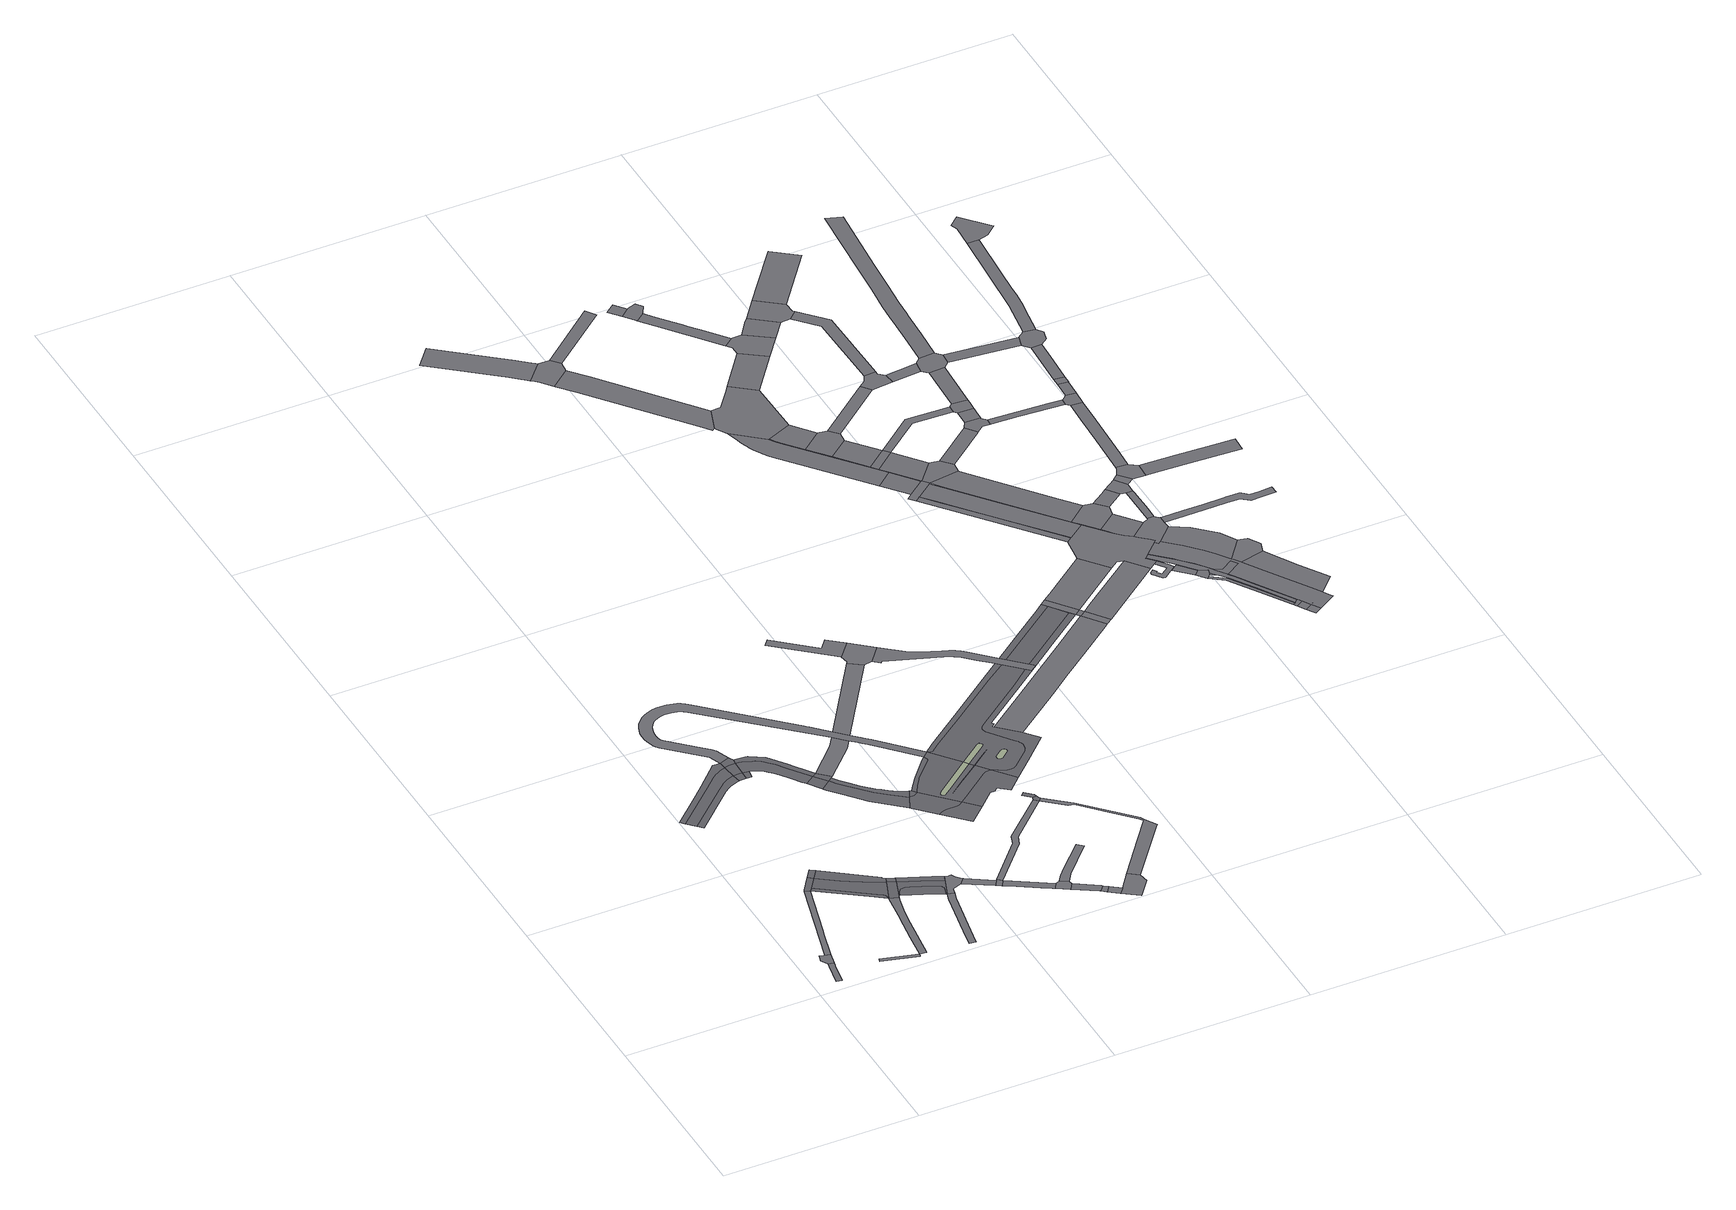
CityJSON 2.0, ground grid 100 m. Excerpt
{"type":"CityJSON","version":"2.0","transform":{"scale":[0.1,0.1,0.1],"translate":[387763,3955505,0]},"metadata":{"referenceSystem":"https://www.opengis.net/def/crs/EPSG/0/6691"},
"CityObjects":{
"road1":{"type":"Road","attributes":{"class":"1040","function":"9020","usage":"9","RoadStructureAttribute.sectionType":"1"},"geometry":[{"type":"MultiSurface","lod":"1","boundaries":[[[0,1,2,3,4,5,6]]]}]},
"road2":{"type":"Road","attributes":{"class":"1040","function":"9020","usage":"9","RoadStructureAttribute.sectionType":"4"},"geometry":[{"type":"MultiSurface","lod":"1","boundaries":[[[7,8,2,1,9,10]]]}]},
"road3":{"type":"Road","attributes":{"class":"1040","function":"9020","usage":"9","RoadStructureAttribute.sectionType":"1"},"geometry":[{"type":"MultiSurface","lod":"1","boundaries":[[[11,12,10,9,13,14,15,16,17]]]}]},
"road4":{"type":"Road","attributes":{"class":"1040","function":"9020","usage":"9","RoadStructureAttribute.sectionType":"1"},"geometry":[{"type":"MultiSurface","lod":"1","boundaries":[[[18,19,20,21]]]}]},
"road5":{"type":"Road","attributes":{"class":"1040","function":"9020","usage":"9","RoadStructureAttribute.sectionType":"4"},"geometry":[{"type":"MultiSurface","lod":"2","boundaries":[[[22,23,24,25]],[[23,26,11,17,27,24]]],"semantics":{"surfaces":[{"type":"TrafficArea","function":"2000"},{"type":"TrafficArea","function":"1020"}],"values":[0,1]}}]},
"road6":{"type":"Road","attributes":{"class":"1040","function":"9020","usage":"9","RoadStructureAttribute.sectionType":"1"},"geometry":[{"type":"MultiSurface","lod":"2","boundaries":[[[28,29,30,31,32,33,34,35,36,37,38,39,40,41,42]],[[43,44,45,46,47,48,49,50,51,52,53,54,55,56,57,58]],[[41,40,39,38,37,36,35,34,33,32,51,50,49,48,47,46,45,44,43]]],"semantics":{"surfaces":[{"type":"TrafficArea","function":"2000"},{"type":"TrafficArea","function":"1000"}],"values":[0,0,1]}}]},
"road7":{"type":"Road","attributes":{"class":"1040","function":"9020","usage":"9","RoadStructureAttribute.sectionType":"1"},"geometry":[{"type":"MultiSurface","lod":"1","boundaries":[[[59,60,61,62,63,64,65,66,67,68,69,70,21]]]}]},
"road8":{"type":"Road","attributes":{"class":"1040","function":"9020","usage":"9","RoadStructureAttribute.sectionType":"1"},"geometry":[{"type":"MultiSurface","lod":"2","boundaries":[[[71,72,25,24,73,74,75,76,77,78]],[[79,80,81,82,83,84,85,86,87,88,89,90,27,17,91,66]],[[76,75,74,73,24,27,90,89,88,87,86,85,84,83,82,81,80,79,66,77]]],"semantics":{"surfaces":[{"type":"TrafficArea","function":"2000"},{"type":"TrafficArea","function":"1000"}],"values":[0,0,1]}}]},
"road9":{"type":"Road","attributes":{"class":"1040","function":"9020","usage":"9","RoadStructureAttribute.sectionType":"4"},"geometry":[{"type":"MultiSurface","lod":"2","boundaries":[[[92,77,66,65,93,94]],[[95,78,77,92,94]]],"semantics":{"surfaces":[{"type":"TrafficArea","function":"1020"},{"type":"TrafficArea","function":"2000"}],"values":[0,1]}}]},
"road10":{"type":"Road","attributes":{"class":"1040","function":"9020","usage":"9","RoadStructureAttribute.sectionType":"4"},"geometry":[{"type":"MultiSurface","lod":"2","boundaries":[[[96,97,98,99,41,43,100,101,102,103]],[[101,100,43,58,104,105,102]],[[106,42,41,99,98,97,96,103,107]]],"semantics":{"surfaces":[{"type":"TrafficArea","function":"1020"},{"type":"TrafficArea","function":"2000"}],"values":[0,1,1]}}]},
"road11":{"type":"Road","attributes":{"class":"1040","function":"9020","usage":"9","RoadStructureAttribute.sectionType":"1"},"geometry":[{"type":"MultiSurface","lod":"1","boundaries":[[[108,109,110,111,112,113,114,115]]]}]},
"road12":{"type":"Road","attributes":{"class":"1040","function":"9020","usage":"9","RoadStructureAttribute.sectionType":"2"},"geometry":[{"type":"MultiSurface","lod":"2","boundaries":[[[116,117,118,119,95,94,120,121,122,123,124,125]],[[120,94,93,126,127,128,129,130,131,132,133,134,135,136,137,138,139,140,141,142,143,144,145,146,147,148,149,110,125,124,123,122,121]],[[147,146,145,144,143,142,141,140,139,138,137,136,135,134,133,132,131,130,129,128,127,126,150,151,152,153,149,148]]],"semantics":{"surfaces":[{"type":"TrafficArea","function":"2000"},{"type":"TrafficArea","function":"1000"}],"values":[0,1,0]}}]},
"road13":{"type":"Road","attributes":{"class":"1040","function":"9020","usage":"9","RoadStructureAttribute.sectionType":"1"},"geometry":[{"type":"MultiSurface","lod":"2","boundaries":[[[154,102,105,155,156]],[[157,158,159,160,161,162,163,107,103,164,165,166,167,168,169,170,171,172,173,174,175,176,177,178]],[[177,176,175,174,173,172,171,170,169,168,167,166,165,164,103,102,154,156,179,180,181,182,183,184,185,186,187,188,178]]],"semantics":{"surfaces":[{"type":"TrafficArea","function":"2000"},{"type":"TrafficArea","function":"1000"}],"values":[0,0,1]}}]},
"road14":{"type":"Road","attributes":{"class":"1040","function":"9020","usage":"9","RoadStructureAttribute.sectionType":"4"},"geometry":[{"type":"MultiSurface","lod":"1","boundaries":[[[189,190,191,192,193,194,195,125,110,109,196]]]}]},
"road15":{"type":"Road","attributes":{"class":"1040","function":"9020","usage":"9","RoadStructureAttribute.sectionType":"4"},"geometry":[{"type":"MultiSurface","lod":"2","boundaries":[[[197,157,178,198,199]],[[198,178,188,200]]],"semantics":{"surfaces":[{"type":"TrafficArea","function":"2000"},{"type":"TrafficArea","function":"1000"}],"values":[0,1]}}]},
"road16":{"type":"Road","attributes":{"class":"1040","function":"9020","usage":"9","RoadStructureAttribute.sectionType":"1"},"geometry":[{"type":"MultiSurface","lod":"1","boundaries":[[[201,190,189,202,203]]]}]},
"road17":{"type":"Road","attributes":{"class":"1040","function":"9020","usage":"9","RoadStructureAttribute.sectionType":"4"},"geometry":[{"type":"MultiSurface","lod":"1","boundaries":[[[204,203,202,205,206]]]}]},
"road18":{"type":"Road","attributes":{"class":"1040","function":"9020","usage":"9","RoadStructureAttribute.sectionType":"1"},"geometry":[{"type":"MultiSurface","lod":"1","boundaries":[[[106,207,208,209,210,211,212,213,214,215,216,217,218,219,220,221,222,223,224,225,226,227,228,229,230,231,232,233,234,235,236,237,238,239,240,241,242,243,244,245,246,247,248,249,250,251,252,253,254,255,256,257,258,259,260,261,262,263,264,265,266,267,268,269,270,271,272,42]]]}]},
"road19":{"type":"Road","attributes":{"class":"1040","function":"9020","usage":"9","RoadStructureAttribute.sectionType":"1"},"geometry":[{"type":"MultiSurface","lod":"2","boundaries":[[[273,274,275,276,277,278,279,280,199,198,281,282,283,284,285,286,287,288,289,290,291]],[[289,288,287,286,285,284,283,282,281,198,200,292,293,294,295,296,290]]],"semantics":{"surfaces":[{"type":"TrafficArea","function":"2000"},{"type":"TrafficArea","function":"1000"}],"values":[0,1]}}]},
"road20":{"type":"Road","attributes":{"class":"1040","function":"9020","usage":"9","RoadStructureAttribute.sectionType":"1"},"geometry":[{"type":"MultiSurface","lod":"1","boundaries":[[[205,297,298,299,300,301,302,206]]]}]},
"road21":{"type":"Road","attributes":{"class":"1040","function":"9020","usage":"9","RoadStructureAttribute.sectionType":"4"},"geometry":[{"type":"MultiSurface","lod":"1","boundaries":[[[303,304,305,302,301,306,307]]]}]},
"road22":{"type":"Road","attributes":{"name":"都道458号","class":"1040","function":"3","usage":"2","RoadStructureAttribute.sectionType":"4"},"geometry":[{"type":"MultiSurface","lod":"2","boundaries":[[[308,309,310,311,312,313,290,296,314,315,316,317,318,319,320,321,322,323,324,325,326,327,328]],[[328,327,326,325,324,323,322,321,320,319,318,317,316,329,330]],[[291,290,313,312,311,310,309,308,331]],[[314,296,315]]],"semantics":{"surfaces":[{"type":"TrafficArea","function":"1020"},{"type":"TrafficArea","function":"2000"}],"values":[0,1,1,1]}}]},
"road23":{"type":"Road","attributes":{"class":"1040","function":"9020","usage":"9","RoadStructureAttribute.sectionType":"1"},"geometry":[{"type":"MultiSurface","lod":"1","boundaries":[[[332,333,307,306,334,335]]]}]},
"road24":{"type":"Road","attributes":{"class":"1040","function":"9020","usage":"9","RoadStructureAttribute.sectionType":"1"},"geometry":[{"type":"MultiSurface","lod":"1","boundaries":[[[336,337,338,204,206,339,340,341]]]}]},
"road25":{"type":"Road","attributes":{"class":"1040","function":"9020","usage":"9","RoadStructureAttribute.sectionType":"2"},"geometry":[{"type":"MultiSurface","lod":"1","boundaries":[[[197,342,232,241,343,344,242,231,345,157]]]}]},
"road26":{"type":"Road","attributes":{"class":"1040","function":"9020","usage":"9","RoadStructureAttribute.sectionType":"4"},"geometry":[{"type":"MultiSurface","lod":"1","boundaries":[[[332,335,346,347]]]}]},
"road27":{"type":"Road","attributes":{"class":"1040","function":"9020","usage":"9","RoadStructureAttribute.sectionType":"1"},"geometry":[{"type":"MultiSurface","lod":"1","boundaries":[[[348,349,350,351,304,303,352]]]}]},
"road28":{"type":"Road","attributes":{"class":"1040","function":"9020","usage":"9","RoadStructureAttribute.sectionType":"1"},"geometry":[{"type":"MultiSurface","lod":"1","boundaries":[[[353,354,347,346]]]}]},
"road29":{"type":"Road","attributes":{"name":"都道458号","class":"1040","function":"3","usage":"2","RoadStructureAttribute.sectionType":"1"},"geometry":[{"type":"MultiSurface","lod":"2","boundaries":[[[237,236,355,356,357,358,359,360,361,362,363,364,365,308,328,366,367,368,369,370,371,372,373,374,375,376,377,378,379,380,381,382,383,384,385,386,387,388,389,390,391,392,393,394,395,396,397,398,399,400,401,402,403,404,405]],[[365,364,363,362,361,360,359,358,357,356,355,236,406,407,408,409,331,308]],[[373,372,371,370,369,368,367,366,328,330,410,411,412,413,414,374]],[[387,386,385,384,383,382,381,380,379,378,377,376,375]],[[405,404,403,402,401,400,399,398,397,396,395,394,393,392,391,390,389,388]]],"semantics":{"surfaces":[{"type":"TrafficArea","function":"1000"},{"type":"TrafficArea","function":"2000"},{"type":"AuxiliaryTrafficArea","function":"3000"}],"values":[0,1,1,2,2]}}]},
"road30":{"type":"Road","attributes":{"class":"1040","function":"9020","usage":"9","RoadStructureAttribute.sectionType":"4"},"geometry":[{"type":"MultiSurface","lod":"1","boundaries":[[[415,416,354,353,417,418]]]}]},
"road31":{"type":"Road","attributes":{"class":"1040","function":"9020","usage":"9","RoadStructureAttribute.sectionType":"1"},"geometry":[{"type":"MultiSurface","lod":"2","boundaries":[[[419,420,421,422,423]]],"semantics":{"surfaces":[{"type":"TrafficArea","function":"1000"}],"values":[0]}}]},
"road32":{"type":"Road","attributes":{"class":"1040","function":"9020","usage":"9","RoadStructureAttribute.sectionType":"4"},"geometry":[{"type":"MultiSurface","lod":"2","boundaries":[[[336,341,424,425,423,422]]],"semantics":{"surfaces":[{"type":"TrafficArea","function":"1020"}],"values":[0]}}]},
"road33":{"type":"Road","attributes":{"class":"1040","function":"9020","usage":"9","RoadStructureAttribute.sectionType":"2"},"geometry":[{"type":"MultiSurface","lod":"1","boundaries":[[[426,427,428,429,430,431]]]}]},
"road34":{"type":"Road","attributes":{"class":"1040","function":"9020","usage":"9","RoadStructureAttribute.sectionType":"1"},"geometry":[{"type":"MultiSurface","lod":"1","boundaries":[[[432,433,434,435,436,437,438,416,415,439,440,441,442,443,424,341]]]}]},
"road35":{"type":"Road","attributes":{"class":"1040","function":"9020","usage":"9","RoadStructureAttribute.sectionType":"4"},"geometry":[{"type":"MultiSurface","lod":"1","boundaries":[[[444,344,343,445,446,426,431]]]}]},
"road36":{"type":"Road","attributes":{"class":"1040","function":"9020","usage":"9","RoadStructureAttribute.sectionType":"1"},"geometry":[{"type":"MultiSurface","lod":"1","boundaries":[[[447,448,449,450,451,452,453,454,455,456]]]}]},
"road37":{"type":"Road","attributes":{"class":"1040","function":"9020","usage":"9","RoadStructureAttribute.sectionType":"2"},"geometry":[{"type":"MultiSurface","lod":"1","boundaries":[[[457,458,459,460,461,462,463,464,465,466,467,468,469,470,471,472,473,474,446,445]]]}]},
"road38":{"type":"Road","attributes":{"name":"都道458号","class":"1040","function":"3","usage":"2","RoadStructureAttribute.sectionType":"2"},"geometry":[{"type":"MultiSurface","lod":"2","boundaries":[[[475,476,477,478,479,480,481,482,483,484,485,486,487,488,489,490,491,492,493,494,495,496,497,498,499,500,501,502,503,504,505,506,507,508,509,510,511,512,513,514,515,516,517,518,519,520,521,522,523,524,525,526,527,237,405,528,529,530,531,532,533,534,535,536,537,538,539,540,541,388,387,542,543,544,545,546,375,374],[547,548,549,550,551,552,553,554,555,556,557,558,559,560,561,562,563,564,565,566,567,568,569]],[[527,526,525,524,523,522,521,520,519,518,517,516,515,514,570,571,572,573,467,574,464,575,576,577,237]],[[578,579,580,581,582,583,584,585,586,587,513,512,511,510,509,508,507,506,505,504,503,502,501,500,499,498,497,496,495,494,493,492,491,490,489,488,487,486,485,484,483,482,481,480,479,478,477,476,475,374,414,588]],[[546,545,544,543,542,387,375]],[[541,540,539,538,537,536,535,534,533,532,531,530,529,528,405,388]],[[568,567,566,565,564,563,562,561,560,559,558,557,556,555,554,553,552,551,550,549,548,547,569]]],"semantics":{"surfaces":[{"type":"TrafficArea","function":"1000"},{"type":"TrafficArea","function":"2000"},{"type":"AuxiliaryTrafficArea","function":"3000"}],"values":[0,1,1,2,2,2]}}]},
"road39":{"type":"Road","attributes":{"class":"1040","function":"9020","usage":"9","RoadStructureAttribute.sectionType":"4"},"geometry":[{"type":"MultiSurface","lod":"1","boundaries":[[[589,590,591,456,455,592,593,594,595,596]]]}]},
"road40":{"type":"Road","attributes":{"class":"1040","function":"9020","usage":"9","RoadStructureAttribute.sectionType":"2"},"geometry":[{"type":"MultiSurface","lod":"1","boundaries":[[[579,597,598,599,600,601,602,603,604,605,580]]]}]},
"road41":{"type":"Road","attributes":{"class":"1040","function":"9020","usage":"9","RoadStructureAttribute.sectionType":"1"},"geometry":[{"type":"MultiSurface","lod":"1","boundaries":[[[606,607,608,596,595,609,610,611,612,613]]]}]},
"road42":{"type":"Road","attributes":{"class":"1040","function":"9020","usage":"9","RoadStructureAttribute.sectionType":"1"},"geometry":[{"type":"MultiSurface","lod":"1","boundaries":[[[614,591,590,615]]]}]},
"road43":{"type":"Road","attributes":{"name":"都道458号","class":"1040","function":"3","usage":"2","RoadStructureAttribute.sectionType":"4"},"geometry":[{"type":"MultiSurface","lod":"1","boundaries":[[[616,617,618,619,620,606,613,621,622,623]]]}]},
"road44":{"type":"Road","attributes":{"name":"都道458号","class":"1040","function":"3","usage":"2","RoadStructureAttribute.sectionType":"1"},"geometry":[{"type":"MultiSurface","lod":"1","boundaries":[[[624,625,622,621,626,627,628,629,630,631,632,633,634,635,636,637,638]]]}]},
"road45":{"type":"Road","attributes":{"name":"都道458号","class":"1040","function":"3","usage":"2","RoadStructureAttribute.sectionType":"1"},"geometry":[{"type":"MultiSurface","lod":"1","boundaries":[[[616,623,639,640,641,642]]]}]},
"road46":{"type":"Road","attributes":{"name":"都道458号","class":"1040","function":"3","usage":"2","RoadStructureAttribute.sectionType":"4"},"geometry":[{"type":"MultiSurface","lod":"1","boundaries":[[[587,643,644,570]]]}]},
"road47":{"type":"Road","attributes":{"class":"1040","function":"9020","usage":"9","RoadStructureAttribute.sectionType":"2"},"geometry":[{"type":"MultiSurface","lod":"1","boundaries":[[[602,645,643,587]]]}]},
"road48":{"type":"Road","attributes":{"class":"1040","function":"9020","usage":"9","RoadStructureAttribute.sectionType":"1"},"geometry":[{"type":"MultiSurface","lod":"1","boundaries":[[[646,647,648,649]]]}]},
"road49":{"type":"Road","attributes":{"name":"都道458号","class":"1040","function":"3","usage":"2","RoadStructureAttribute.sectionType":"4"},"geometry":[{"type":"MultiSurface","lod":"1","boundaries":[[[650,651,642,641,652,653]]]}]},
"road50":{"type":"Road","attributes":{"class":"1040","function":"9020","usage":"9","RoadStructureAttribute.sectionType":"4"},"geometry":[{"type":"MultiSurface","lod":"1","boundaries":[[[601,654,645,602]]]}]},
"road51":{"type":"Road","attributes":{"class":"1040","function":"9020","usage":"9","RoadStructureAttribute.sectionType":"4"},"geometry":[{"type":"MultiSurface","lod":"1","boundaries":[[[655,656,649,648,657,658,659]]]}]},
"road52":{"type":"Road","attributes":{"name":"都道458号","class":"1040","function":"3","usage":"2","RoadStructureAttribute.sectionType":"1"},"geometry":[{"type":"MultiSurface","lod":"1","boundaries":[[[653,652,660,661]]]}]},
"road53":{"type":"Road","attributes":{"class":"1040","function":"9020","usage":"9","RoadStructureAttribute.sectionType":"1"},"geometry":[{"type":"MultiSurface","lod":"1","boundaries":[[[662,663,664,665,666,667,668,669,670]]]}]},
"road54":{"type":"Road","attributes":{"name":"都道458号","class":"1040","function":"3","usage":"2","RoadStructureAttribute.sectionType":"4"},"geometry":[{"type":"MultiSurface","lod":"1","boundaries":[[[671,661,660,672,673]]]}]},
"road55":{"type":"Road","attributes":{"name":"都道458号","class":"1040","function":"3","usage":"2","RoadStructureAttribute.sectionType":"1"},"geometry":[{"type":"MultiSurface","lod":"1","boundaries":[[[674,618,617,675]]]}]},
"road56":{"type":"Road","attributes":{"class":"1040","function":"9020","usage":"9","RoadStructureAttribute.sectionType":"1"},"geometry":[{"type":"MultiSurface","lod":"1","boundaries":[[[676,677,678,679,680,681,682,659,658,683,684,685]]]}]},
"road57":{"type":"Road","attributes":{"name":"都道458号","class":"1040","function":"3","usage":"2","RoadStructureAttribute.sectionType":"2"},"geometry":[{"type":"MultiSurface","lod":"1","boundaries":[[[643,686,687,688,689,644]]]}]},
"road58":{"type":"Road","attributes":{"name":"都道458号","class":"1040","function":"3","usage":"2","RoadStructureAttribute.sectionType":"1"},"geometry":[{"type":"MultiSurface","lod":"1","boundaries":[[[673,672,690,665,691]]]}]},
"road59":{"type":"Road","attributes":{"class":"1040","function":"9020","usage":"9","RoadStructureAttribute.sectionType":"2"},"geometry":[{"type":"MultiSurface","lod":"1","boundaries":[[[692,693,670,669,694,695]]]}]},
"road60":{"type":"Road","attributes":{"name":"都道458号","class":"1040","function":"3","usage":"2","RoadStructureAttribute.sectionType":"2"},"geometry":[{"type":"MultiSurface","lod":"1","boundaries":[[[696,697,663,666,638,637,667,662,698,699,700,701]]]}]},
"road61":{"type":"Road","attributes":{"class":"1040","function":"9020","usage":"9","RoadStructureAttribute.sectionType":"2"},"geometry":[{"type":"MultiSurface","lod":"1","boundaries":[[[654,702,703,704,645]]]}]},
"road62":{"type":"Road","attributes":{"class":"1040","function":"9020","usage":"9","RoadStructureAttribute.sectionType":"4"},"geometry":[{"type":"MultiSurface","lod":"1","boundaries":[[[705,706,691,665,664,707]]]}]},
"road63":{"type":"Road","attributes":{"class":"1040","function":"9020","usage":"9","RoadStructureAttribute.sectionType":"1"},"geometry":[{"type":"MultiSurface","lod":"1","boundaries":[[[708,651,650,709]]]}]},
"road64":{"type":"Road","attributes":{"name":"都道458号","class":"1040","function":"3","usage":"2","RoadStructureAttribute.sectionType":"4"},"geometry":[{"type":"MultiSurface","lod":"1","boundaries":[[[710,685,684,711,674,675,712]]]}]},
"road65":{"type":"Road","attributes":{"class":"1040","function":"9020","usage":"9","RoadStructureAttribute.sectionType":"1"},"geometry":[{"type":"MultiSurface","lod":"1","boundaries":[[[713,714,715,716,717,718,707,664]]]}]},
"road66":{"type":"Road","attributes":{"class":"1040","function":"9020","usage":"9","RoadStructureAttribute.sectionType":"1"},"geometry":[{"type":"MultiSurface","lod":"1","boundaries":[[[719,671,673,720,721,722]]]}]},
"road67":{"type":"Road","attributes":{"name":"都道458号","class":"1040","function":"3","usage":"2","RoadStructureAttribute.sectionType":"1"},"geometry":[{"type":"MultiSurface","lod":"1","boundaries":[[[723,724,710,712,725]]]}]},
"road68":{"type":"Road","attributes":{"class":"1040","function":"9020","usage":"9","RoadStructureAttribute.sectionType":"1"},"geometry":[{"type":"MultiSurface","lod":"1","boundaries":[[[726,727,728,729,706,705,730]]]}]},
"road69":{"type":"Road","attributes":{"name":"都道458号","class":"1040","function":"3","usage":"2","RoadStructureAttribute.sectionType":"4"},"geometry":[{"type":"MultiSurface","lod":"1","boundaries":[[[731,732,733,734,735,736,737,738,739,740,701,700,695,694,687,686,741,703,702,742,743,744,745,746,747,748]]]}]},
"road70":{"type":"Road","attributes":{"class":"1040","function":"9020","usage":"9","RoadStructureAttribute.sectionType":"2"},"geometry":[{"type":"MultiSurface","lod":"1","boundaries":[[[749,750,751,752,753,754,755,756,757,758,759,743,742]]]}]},
"road71":{"type":"Road","attributes":{"class":"1040","function":"9020","usage":"9","RoadStructureAttribute.sectionType":"4"},"geometry":[{"type":"MultiSurface","lod":"1","boundaries":[[[760,761,762,763,764,708,709,765]]]}]},
"road72":{"type":"Road","attributes":{"name":"都道458号","class":"1040","function":"3","usage":"2","RoadStructureAttribute.sectionType":"4"},"geometry":[{"type":"MultiSurface","lod":"1","boundaries":[[[766,767,768,769,723,725,770]]]}]},
"road73":{"type":"Road","attributes":{"class":"1040","function":"9020","usage":"9","RoadStructureAttribute.sectionType":"4"},"geometry":[{"type":"MultiSurface","lod":"1","boundaries":[[[771,772,716,715,773,774,775]]]}]},
"road74":{"type":"Road","attributes":{"class":"1040","function":"9020","usage":"9","RoadStructureAttribute.sectionType":"1"},"geometry":[{"type":"MultiSurface","lod":"1","boundaries":[[[776,766,770,777,763,762]]]}]},
"road75":{"type":"Road","attributes":{"class":"1040","function":"9020","usage":"9","RoadStructureAttribute.sectionType":"1"},"geometry":[{"type":"MultiSurface","lod":"1","boundaries":[[[778,779,780,781]]]}]},
"road76":{"type":"Road","attributes":{"class":"1040","function":"9020","usage":"9","RoadStructureAttribute.sectionType":"1"},"geometry":[{"type":"MultiSurface","lod":"1","boundaries":[[[782,775,774,783,738,784,785,735]]]}]},
"road77":{"type":"Road","attributes":{"class":"1040","function":"9020","usage":"9","RoadStructureAttribute.sectionType":"4"},"geometry":[{"type":"MultiSurface","lod":"1","boundaries":[[[786,787,788,789,781,780,790,791]]]}]},
"road78":{"type":"Road","attributes":{"class":"1040","function":"9020","usage":"9","RoadStructureAttribute.sectionType":"4"},"geometry":[{"type":"MultiSurface","lod":"1","boundaries":[[[792,793,794,729,728,795,796,797]]]}]},
"road79":{"type":"Road","attributes":{"class":"1040","function":"9020","usage":"9","RoadStructureAttribute.sectionType":"1"},"geometry":[{"type":"MultiSurface","lod":"1","boundaries":[[[798,799,800,794,793,801]]]}]},
"road80":{"type":"Road","attributes":{"class":"1040","function":"9020","usage":"9","RoadStructureAttribute.sectionType":"1"},"geometry":[{"type":"MultiSurface","lod":"1","boundaries":[[[802,760,765,803]]]}]},
"road81":{"type":"Road","attributes":{"class":"1040","function":"9020","usage":"9","RoadStructureAttribute.sectionType":"2"},"geometry":[{"type":"MultiSurface","lod":"1","boundaries":[[[804,805,806,807,808,809,810,811,812,813,814,815,746,745,816,817,818,819,820,821,822,789,823,787,824,825,826,827,828,829]]]}]},
"road82":{"type":"Road","attributes":{"class":"1040","function":"9020","usage":"9","RoadStructureAttribute.sectionType":"4"},"geometry":[{"type":"MultiSurface","lod":"1","boundaries":[[[830,831,782,735,785,832,833,748,834,835,836,837,838,839,840]]]}]},
"road83":{"type":"Road","attributes":{"class":"1040","function":"9020","usage":"9","RoadStructureAttribute.sectionType":"4"},"geometry":[{"type":"MultiSurface","lod":"1","boundaries":[[[841,842,722,721,800,799,843]]]}]},
"road84":{"type":"Road","attributes":{"class":"1040","function":"9020","usage":"9","RoadStructureAttribute.sectionType":"1"},"geometry":[{"type":"MultiSurface","lod":"1","boundaries":[[[844,845,772,771,846]]]}]},
"road85":{"type":"Road","attributes":{"class":"1040","function":"9020","usage":"9","RoadStructureAttribute.sectionType":"1"},"geometry":[{"type":"MultiSurface","lod":"1","boundaries":[[[847,848,791,790,849,850,851,852]]]}]},
"road86":{"type":"Road","attributes":{"class":"1040","function":"9020","usage":"9","RoadStructureAttribute.sectionType":"1"},"geometry":[{"type":"MultiSurface","lod":"1","boundaries":[[[853,854,855,810,788,787,786,824,807,856,857]]]}]},
"road87":{"type":"Road","attributes":{"name":"都道458号","class":"1040","function":"3","usage":"2","RoadStructureAttribute.sectionType":"1"},"geometry":[{"type":"MultiSurface","lod":"1","boundaries":[[[858,859,769,768,860]]]}]},
"road88":{"type":"Road","attributes":{"class":"1040","function":"9020","usage":"9","RoadStructureAttribute.sectionType":"1"},"geometry":[{"type":"MultiSurface","lod":"1","boundaries":[[[861,862,863,842,841,864]]]}]},
"road89":{"type":"Road","attributes":{"name":"都道458号","class":"1040","function":"3","usage":"9","RoadStructureAttribute.sectionType":"2"},"geometry":[{"type":"MultiSurface","lod":"1","boundaries":[[[865,866,867,868,869,870,871,872,873,874,875,876,877,878,879,880,835,731,748,747,881,882,883,884,885,886,887,888,855,889,890,856,891,892,893,894,895,896,897,898]]]}]},
"road90":{"type":"Road","attributes":{"class":"1040","function":"9020","usage":"9","RoadStructureAttribute.sectionType":"1"},"geometry":[{"type":"MultiSurface","lod":"1","boundaries":[[[899,900,901,902,836,835,834,903,904,905,906,907,908,909,853,874]]]}]},
"road91":{"type":"Road","attributes":{"class":"1040","function":"9020","usage":"9","RoadStructureAttribute.sectionType":"1"},"geometry":[{"type":"MultiSurface","lod":"1","boundaries":[[[910,911,912,913,830,840]]]}]},
"road92":{"type":"Road","attributes":{"class":"1040","function":"9020","usage":"9","RoadStructureAttribute.sectionType":"4"},"geometry":[{"type":"MultiSurface","lod":"1","boundaries":[[[914,915,844,846,913,912]]]}]},
"road93":{"type":"Road","attributes":{"class":"1040","function":"9020","usage":"9","RoadStructureAttribute.sectionType":"4"},"geometry":[{"type":"MultiSurface","lod":"1","boundaries":[[[916,917,893,829,828,852,851,918,895]]]}]},
"road94":{"type":"Road","attributes":{"class":"1040","function":"9020","usage":"9","RoadStructureAttribute.sectionType":"4"},"geometry":[{"type":"MultiSurface","lod":"1","boundaries":[[[919,920,921,922,802,803,862,861]]]}]},
"road95":{"type":"Road","attributes":{"class":"1040","function":"9020","usage":"9","RoadStructureAttribute.sectionType":"1"},"geometry":[{"type":"MultiSurface","lod":"1","boundaries":[[[923,916,895,918,924,896]]]}]},
"road96":{"type":"Road","attributes":{"class":"1040","function":"9020","usage":"9","RoadStructureAttribute.sectionType":"4"},"geometry":[{"type":"MultiSurface","lod":"1","boundaries":[[[897,898,923,896,924,925,926,927]]]}]},
"road97":{"type":"Road","attributes":{"class":"1040","function":"9020","usage":"9","RoadStructureAttribute.sectionType":"1"},"geometry":[{"type":"MultiSurface","lod":"1","boundaries":[[[928,929,915,914,930]]]}]},
"road98":{"type":"Road","attributes":{"class":"1040","function":"9020","usage":"9","RoadStructureAttribute.sectionType":"1"},"geometry":[{"type":"MultiSurface","lod":"1","boundaries":[[[931,797,796,932,933,934,935,936,937]]]}]},
"road99":{"type":"Road","attributes":{"class":"1040","function":"9020","usage":"9","RoadStructureAttribute.sectionType":"4"},"geometry":[{"type":"MultiSurface","lod":"1","boundaries":[[[938,939,940,899,874,853,857,872]]]}]},
"road100":{"type":"Road","attributes":{"class":"1040","function":"9020","usage":"9","RoadStructureAttribute.sectionType":"4"},"geometry":[{"type":"MultiSurface","lod":"1","boundaries":[[[941,942,943,928,930,944,945]]]}]},
"road101":{"type":"Road","attributes":{"class":"1040","function":"9020","usage":"9","RoadStructureAttribute.sectionType":"1"},"geometry":[{"type":"MultiSurface","lod":"1","boundaries":[[[946,947,938,872,857,948,949,950,951,868]]]}]},
"road102":{"type":"Road","attributes":{"class":"1040","function":"9020","usage":"9","RoadStructureAttribute.sectionType":"1"},"geometry":[{"type":"MultiSurface","lod":"1","boundaries":[[[952,953,954,955,956,957,942,941,958]]]}]},
"road103":{"type":"Road","attributes":{"class":"1040","function":"9020","usage":"9","RoadStructureAttribute.sectionType":"1"},"geometry":[{"type":"MultiSurface","lod":"1","boundaries":[[[959,960,961,962,963,964,965,966,967,968,969,970,971,972,973,974,922,921]]]}]},
"road104":{"type":"Road","attributes":{"class":"1040","function":"9020","usage":"9","RoadStructureAttribute.sectionType":"1"},"geometry":[{"type":"MultiSurface","lod":"1","boundaries":[[[975,976,977,978,979,980,838,837,981,982,983,984,985,986,987,988,989,990,991]]]}]},
"road105":{"type":"Road","attributes":{"class":"1040","function":"9020","usage":"9","RoadStructureAttribute.sectionType":"1"},"geometry":[{"type":"MultiSurface","lod":"1","boundaries":[[[920,919,992,993]]]}]},
"road106":{"type":"Road","attributes":{"class":"1040","function":"9020","usage":"9","RoadStructureAttribute.sectionType":"4"},"geometry":[{"type":"MultiSurface","lod":"1","boundaries":[[[994,995,937,936,954,953,996]]]}]},
"road107":{"type":"Road","attributes":{"class":"1040","function":"9020","usage":"9","RoadStructureAttribute.sectionType":"1"},"geometry":[{"type":"MultiSurface","lod":"1","boundaries":[[[997,994,996,998]]]}]},
"road108":{"type":"Road","attributes":{"class":"1040","function":"9020","usage":"9","RoadStructureAttribute.sectionType":"4"},"geometry":[{"type":"MultiSurface","lod":"1","boundaries":[[[999,997,998,1000,1001]]]}]},
"road109":{"type":"Road","attributes":{"class":"1040","function":"9020","usage":"9","RoadStructureAttribute.sectionType":"1"},"geometry":[{"type":"MultiSurface","lod":"1","boundaries":[[[1002,1003,1004,1005,945,944,1006,1007,1008,1009,1010,1011,1012]]]}]},
"road110":{"type":"Road","attributes":{"class":"1040","function":"9020","usage":"9","RoadStructureAttribute.sectionType":"1"},"geometry":[{"type":"MultiSurface","lod":"1","boundaries":[[[1013,1014,1015,1016,999,1001]]]}]},
"road111":{"type":"Road","attributes":{"class":"1040","function":"9020","usage":"9","RoadStructureAttribute.sectionType":"4"},"geometry":[{"type":"MultiSurface","lod":"1","boundaries":[[[1017,1018,1019,1020,993,992,1016,1015]]]}]},
"road112":{"type":"Road","attributes":{"class":"1040","function":"9020","usage":"9","RoadStructureAttribute.sectionType":"1"},"geometry":[{"type":"MultiSurface","lod":"1","boundaries":[[[1021,1022,1023,1024,1025,1026,1027,1028,1029,1020,1019,1030]]]}]},
"road113":{"type":"Road","attributes":{"class":"1040","function":"9020","usage":"9","RoadStructureAttribute.sectionType":"4"},"geometry":[{"type":"MultiSurface","lod":"1","boundaries":[[[1031,1032,1033,1034,1035,1028,1027,1036]]]}]}
},
"vertices":[
[161,173,0],[164,189,0],[137,195,0],[133,178,0],[112,61,0],[140,56,0],[160,167,0],
[127,268,0],[116,229,0],[179,255,0],[151,261,0],
[282,726,0],[152,262,0],[190,297,0],[208,359,0],[217,393,0],[228,431,0],[309,718,0],
[362,125,0],[357,106,0],[539,56,0],[545,75,0],
[375,861,0],[340,813,0],[365,795,0],[399,843,0],[285,735,0],[312,721,0],
[331,1752,0],[214,1636,0],[144,1571,0],[4,1440,0],[23,1420,0],[233,1615,0],[266,1647,0],[288,1667,0],[308,1683,0],[326,1694,0],[339,1701,0],[355,1708,0],[366,1710,0],[372,1712,0],[367,1750,0],[380,1641,0],[378,1641,0],[363,1636,0],[345,1629,0],[329,1620,0],[316,1610,0],[301,1598,0],[272,1572,0],[63,1377,0],[85,1353,0],[295,1548,0],[318,1566,0],[334,1575,0],[353,1584,0],[380,1593,0],[385,1594,0],
[579,70,0],[614,334,0],[621,370,0],[626,398,0],[634,436,0],[644,474,0],[650,493,0],[603,507,0],[586,376,0],[580,340,0],[575,305,0],[561,202,0],
[641,653,0],[646,662,0],[465,724,0],[502,700,0],[552,671,0],[591,649,0],[648,620,0],[658,646,0],[603,514,0],[603,521,0],[602,527,0],[600,531,0],[598,534,0],[593,540,0],[586,545,0],[334,726,0],[330,727,0],[324,727,0],[319,726,0],[316,724,0],[533,558,0],
[687,601,0],[654,507,0],[689,600,0],[699,629,0],
[429,1720,0],[413,1720,0],[397,1718,0],[381,1715,0],[397,1643,0],[420,1643,0],[427,1643,0],[430,1720,0],[400,1596,0],[425,1598,0],[421,1771,0],[431,1746,0],
[880,369,0],[891,409,0],[857,418,0],[846,377,0],[788,88,0],[781,43,0],[816,38,0],[822,82,0],
[874,553,0],[854,562,0],[752,606,0],[730,615,0],[719,588,0],[742,577,0],[843,534,0],[863,525,0],[892,512,0],[904,540,0],[659,505,0],[665,521,0],[668,528,0],[673,535,0],[676,539,0],[681,542,0],[685,545,0],[692,547,0],[698,548,0],[705,548,0],[711,547,0],[728,540,0],[828,496,0],[848,488,0],[851,487,0],[855,484,0],[859,481,0],[861,477,0],[863,472,0],[865,465,0],[865,458,0],[864,450,0],[861,441,0],[854,420,0],[687,492,0],[708,483,0],[807,440,0],[828,431,0],
[438,1642,0],[451,1595,0],[458,1638,0],[724,1489,0],[688,1539,0],[664,1573,0],[639,1608,0],[572,1696,0],[504,1741,0],[492,1742,0],[445,1719,0],[460,1716,0],[476,1712,0],[491,1706,0],[505,1700,0],[519,1694,0],[543,1678,0],[553,1670,0],[566,1656,0],[589,1629,0],[620,1586,0],[653,1540,0],[688,1492,0],[693,1487,0],[702,1474,0],[475,1633,0],[492,1626,0],[508,1617,0],[522,1607,0],[537,1592,0],[555,1573,0],[576,1545,0],[604,1505,0],[640,1457,0],[652,1439,0],
[946,457,0],[972,488,0],[962,497,0],[948,512,0],[941,523,0],[937,534,0],[917,534,0],[899,439,0],
[780,1433,0],[752,1410,0],[772,1425,0],[700,1370,0],
[975,486,0],[1083,373,0],[1103,407,0],
[1107,412,0],[1108,357,0],[1129,392,0],
[394,1842,0],[375,1863,0],[345,1889,0],[210,2020,0],[204,2030,0],[199,2045,0],[197,2063,0],[198,2083,0],[201,2099,0],[205,2113,0],[212,2131,0],[219,2143,0],[228,2155,0],[238,2164,0],[250,2172,0],[264,2179,0],[283,2185,0],[300,2189,0],[318,2190,0],[337,2188,0],[364,2182,0],[381,2176,0],[392,2169,0],[407,2156,0],[910,1696,0],[968,1638,0],[1001,1606,0],[1015,1592,0],[1034,1572,0],[1220,1375,0],[1249,1403,0],[1063,1599,0],[1044,1620,0],[1029,1635,0],[991,1672,0],[933,1730,0],[852,1811,0],[847,1815,0],[833,1828,0],[445,2198,0],[423,2219,0],[408,2230,0],[392,2238,0],[377,2243,0],[346,2250,0],[319,2252,0],[293,2251,0],[267,2245,0],[240,2237,0],[219,2226,0],[200,2213,0],[182,2197,0],[167,2178,0],[156,2158,0],[146,2133,0],[139,2109,0],[137,2087,0],[138,2065,0],[141,2043,0],[146,2024,0],[152,2005,0],[159,1991,0],[169,1978,0],[307,1846,0],[335,1820,0],[344,1811,0],
[1002,1200,0],[980,1214,0],[960,1227,0],[936,1246,0],[916,1263,0],[863,1315,0],[827,1356,0],[794,1396,0],[762,1397,0],[774,1381,0],[806,1342,0],[848,1295,0],[897,1244,0],[957,1190,0],[1001,1155,0],[1015,1145,0],[1025,1140,0],[1028,1140,0],[1047,1178,0],[703,1366,0],[712,1352,0],[763,1292,0],[849,1193,0],[993,1066,0],
[1166,322,0],[1260,264,0],[1266,261,0],[1307,236,0],[1316,230,0],[1336,265,0],
[1395,248,0],[1358,272,0],[1355,269,0],[1376,193,0],[1399,230,0],
[1074,1155,0],[1069,1147,0],[1062,1142,0],[1055,1139,0],[1047,1138,0],[1035,1138,0],[996,1063,0],[1000,1059,0],[1093,962,0],[1094,963,0],[1107,972,0],[1119,977,0],[1136,980,0],[1152,981,0],[1170,980,0],[1183,980,0],[1191,980,0],[1199,982,0],[1205,984,0],[1212,989,0],[1224,998,0],[1206,845,0],[1292,926,0],[1056,1174,0],
[1518,152,0],[1513,156,0],[1491,123,0],[1493,121,0],
[1522,866,0],[1311,666,0],[1293,618,0],[1319,602,0],[1336,649,0],[1544,846,0],
[935,1590,0],[1285,2112,0],[1219,2157,0],[873,1640,0],
[1517,103,0],[1541,135,0],
[1576,453,0],[1548,481,0],[1418,348,0],[1383,308,0],[1428,298,0],
[1568,65,0],[1592,96,0],
[1223,1370,0],[1225,1366,0],[1227,1360,0],[1228,1354,0],[1228,1350,0],[1226,1345,0],[1222,1340,0],[1131,1244,0],[1125,1236,0],[1101,1200,0],[1075,1155,0],[1257,1024,0],[1405,1140,0],[1412,1145,0],[1419,1149,0],[1427,1151,0],[1434,1152,0],[1441,1153,0],[1448,1152,0],[1452,1151,0],[1401,1214,0],[1351,1175,0],[1318,1150,0],[1300,1137,0],[1255,1102,0],[1215,1070,0],[1213,1073,0],[1244,1099,0],[1284,1130,0],[1293,1138,0],[1335,1168,0],[1393,1213,0],[1399,1217,0],[1383,1237,0],[1214,1103,0],[1182,1078,0],[1179,1077,0],[1176,1077,0],[1173,1078,0],[1170,1079,0],[1167,1080,0],[1165,1083,0],[1163,1086,0],[1162,1089,0],[1162,1092,0],[1162,1095,0],[1163,1098,0],[1172,1108,0],[1185,1119,0],[1195,1127,0],[1364,1260,0],[1203,1359,0],[1116,1257,0],[1109,1248,0],[1068,1192,0],[1373,1003,0],[1398,1003,0],[1415,1021,0],[1465,976,0],[1537,1045,0],
[1707,146,0],[1659,184,0],[1645,6,0],[1716,97,0],
[1546,901,0],[1508,936,0],[1491,918,0],[1529,883,0],[1549,887,0],
[1559,864,0],[1552,870,0],
[1287,2291,0],[1207,2359,0],[1167,2309,0],[973,2476,0],[946,2444,0],[1218,2209,0],
[1648,758,0],[1661,754,0],[1676,750,0],[1809,610,0],[1892,523,0],[1904,501,0],[1812,382,0],[1934,433,0],[1945,447,0],[1911,509,0],[1900,529,0],[1678,762,0],
[1225,2166,0],[1327,2118,0],[1395,2200,0],
[952,4791,0],[925,4814,0],[880,4851,0],[557,5116,0],[474,5016,0],[798,4750,0],[842,4714,0],[865,4694,0],[872,4687,0],[961,4783,0],
[1361,2090,0],[1367,2096,0],[1665,1988,0],[1680,1980,0],[1698,1969,0],[1717,1952,0],[1760,1910,0],[1824,1850,0],[1951,1730,0],[1983,1755,0],[1858,1877,0],[1747,1985,0],[1725,2004,0],[1703,2019,0],[1680,2031,0],[1649,2044,0],[1555,2082,0],[1510,2104,0],
[1455,1150,0],[1462,1148,0],[1472,1143,0],[1481,1138,0],[1496,1128,0],[1503,1124,0],[1510,1121,0],[1518,1118,0],[1526,1117,0],[1535,1116,0],[1543,1117,0],[1551,1119,0],[1558,1123,0],[1565,1128,0],[1652,1210,0],[1657,1217,0],[1662,1226,0],[1665,1238,0],[1666,1248,0],[1666,1258,0],[1664,1268,0],[1661,1276,0],[1656,1284,0],[1643,1301,0],[1562,1407,0],[1556,1415,0],[1553,1420,0],[1552,1424,0],[1551,1432,0],[1551,1438,0],[1551,1444,0],[1553,1450,0],[1556,1455,0],[1561,1460,0],[1567,1465,0],[1576,1473,0],[1830,1669,0],[1941,1765,0],[2294,2038,0],[2230,2121,0],[2137,2050,0],[2057,1987,0],[1861,1836,0],[1740,1751,0],[1503,1568,0],[1315,1426,0],[1282,1397,0],[1279,1394,0],[1275,1393,0],[1270,1393,0],[1264,1394,0],[1258,1396,0],[1253,1399,0],[1477,1349,0],[1483,1353,0],[1486,1354,0],[1489,1355,0],[1493,1354,0],[1495,1352,0],[1500,1347,0],[1502,1343,0],[1503,1340,0],[1503,1335,0],[1502,1332,0],[1501,1330,0],[1498,1328,0],[1496,1326,0],[1448,1256,0],[1480,1281,0],[1509,1303,0],[1511,1300,0],[1468,1267,0],[1557,1262,0],[1562,1264,0],[1565,1264,0],[1570,1263,0],[1575,1262,0],[1577,1259,0],[1580,1256,0],[1581,1252,0],[1581,1247,0],[1580,1242,0],[1576,1239,0],[1539,1209,0],[1536,1208,0],[1532,1207,0],[1529,1207,0],[1525,1208,0],[1521,1210,0],[1517,1214,0],[1515,1218,0],[1516,1223,0],[1517,1226,0],[1518,1230,0],[1520,1233,0],[2209,2148,0],[2165,2114,0],[2116,2077,0],[2036,2014,0],[1836,1860,0],[1719,1769,0],[1486,1589,0],[1298,1446,0],[1765,1265,0],[1706,1335,0],[1609,1431,0],[1602,1439,0],[1619,1452,0],[1609,1464,0],[1851,1651,0],[1967,1741,0],[2121,1861,0],[2315,2011,0],[1634,1139,0],
[1057,4733,0],[1059,4735,0],[1021,4781,0],[882,4679,0],[908,4653,0],[923,4636,0],[952,4601,0],[1052,4683,0],
[1972,1541,0],[2088,1631,0],[2215,1729,0],[2396,1868,0],[2414,1883,0],[2332,1990,0],[2137,1839,0],[1987,1723,0],[1870,1633,0],
[1510,4116,0],[1126,4594,0],[1058,4677,0],[958,4594,0],[1025,4512,0],[1409,4035,0],[1452,3982,0],[1464,3992,0],
[1329,5037,0],[1364,4989,0],
[1780,3860,0],[1776,4152,0],[1657,4244,0],[1631,4208,0],[1561,4117,0],[1500,3931,0],[1649,3805,0],[1653,3808,0],
[1684,3757,0],[1664,3782,0],[1505,3916,0],[1510,3892,0],[1519,3862,0],[1527,3835,0],[1536,3808,0],[1545,3786,0],[1554,3763,0],[1564,3745,0],[1577,3723,0],[1593,3698,0],[1608,3678,0],[1945,3271,0],[2028,3340,0],
[1668,3785,0],[1688,3760,0],[1765,3665,0],[1870,3751,0],
[2345,2034,0],[2239,2172,0],
[2362,2013,0],
[1463,5021,0],[1417,4984,0],[1463,4926,0],[1509,4963,0],
[1959,3697,0],[1919,3742,0],[1852,3561,0],[1956,3646,0],
[2444,1906,0],
[1583,4949,0],[1558,4980,0],[1508,4869,0],[1510,4866,0],[1557,4903,0],
[1972,3414,0],[2077,3500,0],
[2073,3116,0],[2156,3182,0],[2160,3185,0],[2135,3216,0],[2131,3213,0],[2047,3147,0],[2020,3124,0],[2045,3093,0],[2071,3115,0],
[2078,3501,0],[1998,3383,0],[2103,3470,0],
[1809,4442,0],[1932,4356,0],
[1822,4570,0],[1774,4631,0],[1735,4681,0],[1698,4726,0],[1679,4750,0],[1633,4808,0],[1587,4865,0],[1567,4795,0],[1787,4518,0],[1835,4557,0],
[2620,2247,0],[2511,2382,0],[2279,2203,0],[2255,2184,0],
[2031,3343,0],[2224,3320,0],
[2295,2844,0],[2121,3054,0],[2527,2510,0],[2553,2530,0],
[2377,2911,0],[2204,3123,0],[2123,3056,0],[2296,2845,0],[2556,2532,0],[2638,2595,0],
[2777,2163,0],[2694,2270,0],[2408,2049,0],
[2322,3258,0],[2275,3313,0],[2316,3207,0],
[2200,3970,0],[2238,3923,0],
[1890,4558,0],[1809,4491,0],[2019,4468,0],
[2208,3126,0],[2381,2914,0],[2609,2638,0],[2710,2721,0],[2632,2818,0],[2320,3202,0],
[2274,3658,0],[2288,3618,0],[2495,3612,0],[2498,3652,0],
[1965,4658,0],[1942,4629,0],[2091,4561,0],
[2451,3363,0],[2524,3422,0],[2531,3427,0],[2487,3482,0],[2365,3292,0],
[2890,2342,0],[2874,2357,0],[2841,2388,0],[2821,2404,0],[2813,2411,0],[2796,2424,0],[2777,2439,0],[2751,2463,0],[2736,2482,0],[2714,2510,0],[2659,2277,0],[2806,2186,0],[2825,2201,0],[2788,2240,0],[2792,2244,0],[2811,2265,0],[2813,2267,0],[2878,2330,0],
[2846,2134,0],[2806,2104,0],[2788,2127,0],[2794,2131,0],[2780,2148,0],[2761,2133,0],[2760,2123,0],[2797,2075,0],[2807,2073,0],[2880,2130,0],[2862,2153,0],
[2342,3993,0],[2312,4020,0],[2311,4035,0],[2251,4033,0],[2235,3997,0],[2347,3933,0],
[2184,4604,0],[2176,4613,0],[2174,4669,0],[2049,4766,0],[2140,4563,0],
[2812,2657,0],[2760,2714,0],[2642,2598,0],[2704,2526,0],[2803,2607,0],
[2304,4472,0],[2244,4448,0],
[2893,2134,0],[2859,2108,0],[2936,2029,0],[2962,2054,0],
[2901,2485,0],[2716,2512,0],[2780,2429,0],[2805,2404,0],
[2994,1999,0],[3000,2015,0],[3007,2037,0],[2971,2050,0],[2977,1982,0],[2988,1992,0],
[2585,3509,0],[2586,3513,0],[2506,3517,0],[2564,3454,0],[2604,3452,0],[2606,3486,0],
[2590,3588,0],[2590,3591,0],[2510,3595,0],[2588,3553,0],
[2507,4009,0],[2499,3948,0],
[3155,1837,0],[3090,1939,0],[3071,1967,0],[3069,1970,0],[3056,1990,0],[3031,2025,0],[3029,2028,0],[3001,2066,0],[2971,2103,0],[2921,2157,0],[2905,2175,0],[2876,2203,0],[2829,2204,0],[2848,2184,0],[2853,2179,0],[2872,2161,0],[2896,2136,0],[2913,2117,0],[2945,2081,0],[2975,2045,0],[3022,1988,0],[3032,1976,0],[3064,1941,0],[3140,1821,0],[3252,1640,0],[3268,1657,0],
[2929,2504,0],[2929,2495,0],[2819,2389,0],[2858,2349,0],[2894,2314,0],[2906,2326,0],[2989,2409,0],[2986,2441,0],[2986,2482,0],[2985,2482,0],[2964,2504,0],
[2594,3662,0],[2514,3667,0],[2593,3639,0],
[2855,2782,0],[2827,2761,0],[2902,2722,0],
[3136,1820,0],[3058,1940,0],[3047,1929,0],[3124,1812,0],[3238,1631,0],[3251,1639,0],
[3128,2048,0],[3071,2012,0],[3034,2026,0],[3075,1968,0],[3150,2016,0],
[2276,5058,0],[2121,4858,0],[2400,4963,0],
[2608,3925,0],[2528,3920,0],[2524,3847,0],[2604,3843,0],
[3415,1598,0],[3429,1607,0],[3417,1626,0],[3399,1654,0],[3365,1709,0],[3247,1895,0],[3181,1998,0],[3167,2020,0],[3146,2052,0],[3138,2062,0],[3115,2094,0],[3087,2132,0],[3054,2173,0],[3018,2213,0],[2983,2250,0],[2952,2281,0],[2878,2205,0],[2899,2185,0],[2907,2177,0],[2923,2159,0],[2940,2141,0],[2973,2105,0],[3003,2068,0],[3029,2032,0],[3058,1992,0],[3074,1969,0],[3092,1941,0],[3158,1839,0],[3272,1657,0],[3274,1654,0],[3285,1636,0],[3311,1595,0],[3339,1551,0],[3349,1557,0],
[3225,2177,0],[3176,2258,0],[3102,2329,0],[3075,2354,0],[2939,2269,0],[2965,2244,0],[2992,2216,0],[3005,2202,0],[3041,2163,0],[3073,2122,0],[3101,2085,0],
[2964,2564,0],[2964,2705,0],[2964,2718,0],[2929,2718,0],
[2964,2770,0],[2922,2829,0],
[3295,1642,0],[3284,1659,0],[3249,1613,0],
[2638,3951,0],[2641,4011,0],[2615,4041,0],[2535,4038,0],
[3322,1601,0],[3275,1573,0],
[3294,1542,0],[3303,1528,0],[3335,1548,0],
[2952,2857,0],[2923,2831,0],[3002,2796,0],
[2909,3471,0],[2628,3451,0],[2746,3445,0],[2834,3440,0],[2911,3436,0],[2978,3432,0],[2980,3467,0],
[3293,2052,0],[3308,2104,0],[3273,2163,0],
[3031,2905,0],[2972,2908,0],[2972,2896,0],[3068,2794,0],[3072,2875,0],
[3482,1742,0],[3390,1885,0],[3167,1990,0],[3233,1886,0],[3350,1700,0],[3387,1641,0],
[3051,3311,0],[3055,3406,0],[2995,3411,0],[2990,3298,0],[2982,3127,0],[2976,3009,0],[3036,2995,0],
[2615,4042,0],[2624,4194,0],[2632,4340,0],[2633,4360,0],[2639,4452,0],[2650,4586,0],[2663,4742,0],[2697,5133,0],[2619,5162,0],[2584,4749,0],[2571,4593,0],[2559,4458,0],[2553,4365,0],[2552,4345,0],[2544,4199,0],[2535,4047,0],
[3391,2486,0],[3322,2486,0],[3317,2485,0],[3205,2484,0],[3104,2483,0],[2997,2482,0],[3051,2442,0],[3191,2443,0],[3304,2444,0],[3375,2444,0],[3414,2409,0],[3473,2412,0],[3545,2416,0],[3543,2458,0],[3479,2454,0],[3429,2452,0],[3398,2479,0],
[2994,3913,0],[3010,3972,0],
[3008,3488,0],[2984,3467,0],[3059,3484,0],
[3012,3578,0],[3064,3576,0],
[3014,3620,0],[3066,3575,0],[3068,3616,0],
[3555,2853,0],[3545,2853,0],[3418,2859,0],[3260,2866,0],[3083,2793,0],[3191,2788,0],[3291,2784,0],[3382,2780,0],[3476,2775,0],[3550,2773,0],[3556,2853,0],
[3072,3709,0],[3076,3778,0],[3080,3877,0],[3027,3875,0],
[3118,3904,0],[3132,3956,0],[3106,3990,0],[3047,3999,0],
[3137,4182,0],[3139,4194,0],[3144,4258,0],[3147,4313,0],[3158,4450,0],[3175,4694,0],[3173,4702,0],[3116,4704,0],[3079,4201,0],[3122,4090,0],
[3281,4764,0],[3267,4780,0],[3161,4899,0],[3111,4856,0],[3124,4819,0],[3227,4718,0]
]}
